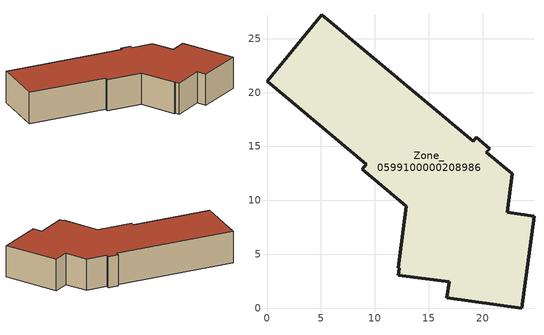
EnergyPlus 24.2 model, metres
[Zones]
Zone_0599100000208986
 floor ground (C_G): 19.11,15.49 19.42,15.85 20.66,14.81 20.35,14.45 22.75,12.45 22.28,8.88 24.76,8.55 23.63,0 16.69,0.97 16.9,2.45 12.19,3.07 12.26,3.73 12.16,3.77 12.91,9.45 8.82,12.89 9.21,13.35 0,21.06 5.1,27.21 z0
 wall outside (C_F): 22.28,8.88 22.75,12.45 20.35,14.45 20.66,14.81 19.42,15.85 19.11,15.49 5.1,27.21 0,21.06 9.21,13.35 8.82,12.89 12.91,9.45 12.16,3.77 12.26,3.73 12.19,3.07 16.9,2.45 16.69,0.97 23.63,0 24.76,8.55 22.28,8.88 z0:4.91
 roof outside (C_R): 19.11,15.49 5.1,27.21 0,21.06 9.21,13.35 8.82,12.89 12.91,9.45 12.16,3.77 12.26,3.73 12.19,3.07 16.9,2.45 16.69,0.97 23.63,0 24.76,8.55 22.28,8.88 22.75,12.45 20.35,14.45 20.66,14.81 19.42,15.85 z4.91
[BUILDING]
Pand.0599100000208986: North Axis=0; Terrain=City; Loads Convergence Tolerance Value=0.04; Temperature Convergence Tolerance Value=0.4; Solar Distribution=FullExterior; Maximum Number of Warmup Days=25; Minimum Number of Warmup Days=1
[Site:Location]
Rotterdam.The.Hague.AP_ZH_NLD Design_Conditions: Latitude=51.96; Longitude=4.45; Time Zone=1; Elevation=-4.5
[SITE:GROUNDTEMPERATURE:BUILDINGSURFACE]
18, 18, 18, 18, 18, 18, 18, 18, 18, 18, 18, 18
[MATERIAL] Thermal Absorptance=0.9; Solar Absorptance=0.7; Visible Absorptance=0.7
Name | Roughness | Thickness | Conductivity | Density | Specific Heat
G.D.1965-1974 | MediumSmooth | 0.15 | 0.882353 | 540 | 1210
F.D.1965-1974 | Rough | 0.3 | 0.697674 | 1920 | 840
R.D.1965-1974 | MediumRough | 0.2 | 0.232558 | 1500 | 1000
[CONSTRUCTION]
C_G: G.D.1965-1974
C_F: F.D.1965-1974
C_R: R.D.1965-1974
[ZONE]
Zone_0599100000208986: Type=1; Multiplier=1; Ceiling Height=Autocalculate; Volume=Autocalculate; Floor Area=autocalculate; Part of Total Floor Area=Yes
[ZONEINFILTRATION:DESIGNFLOWRATE]
Infil_Zone_0599100000208986: Zone or ZoneList or Space or SpaceList=Zone_0599100000208986; Schedule=AlwaysOn; Design Flow Rate Calculation Method=Flow/Area; Flow Rate per Floor Area=0.0042; Constant Term Coefficient=1; Temperature Term Coefficient=0; Velocity Term Coefficient=0; Velocity Squared Term Coefficient=0
[HVACTEMPLATE:ZONE:IDEALLOADSAIRSYSTEM]
Zone_0599100000208986: Maximum Heating Supply Air Temperature=50; Minimum Cooling Supply Air Temperature=13; Maximum Heating Supply Air Humidity Ratio=0.0156; Minimum Cooling Supply Air Humidity Ratio=0.0077; Heating Limit=NoLimit; Cooling Limit=NoLimit; Dehumidification Control Type=ConstantSensibleHeatRatio; Cooling Sensible Heat Ratio=0.7; Dehumidification Setpoint=60; Humidification Control Type=None; Humidification Setpoint=30; Outdoor Air Method=None; Outdoor Air Flow Rate per Person=0.00944; Outdoor Air Flow Rate per Zone Floor Area=0; Outdoor Air Flow Rate per Zone=0; Demand Controlled Ventilation Type=None; Outdoor Air Economizer Type=NoEconomizer; Heat Recovery Type=None; Sensible Heat Recovery Effectiveness=0.7; Latent Heat Recovery Effectiveness=0.65
[ZONECONTROL:THERMOSTAT]
ThermostatControl_Zone_0599100000208986: Zone or ZoneList=Zone_0599100000208986; Control Type Schedule=DualSetpointControlType; Control 1=Thermostat_Zone_0599100000208986; Temperature Difference Between Cutout And Setpoint=0
[THERMOSTATSETPOINT:DUALSETPOINT]
Thermostat_Zone_0599100000208986: Heating Setpoint Temperature Schedule=HeatingSetpoint_Zone_0599100000208986; Cooling Setpoint Temperature Schedule=CoolingSetpoint_Zone_0599100000208986
[SCHEDULE:COMPACT]
HeatingSetpoint_Zone_0599100000208986: Through: 12/31, For: AllDays, Until: 24:00, 21
CoolingSetpoint_Zone_0599100000208986: Through: 12/31, For: AllDays, Until: 24:00, 24
DualSetpointControlType: Through: 12/31, For: AllDays, Until: 24:00, 4
AlwaysOn: Through: 12/31, For: AllDays, Until: 24:00, 1
